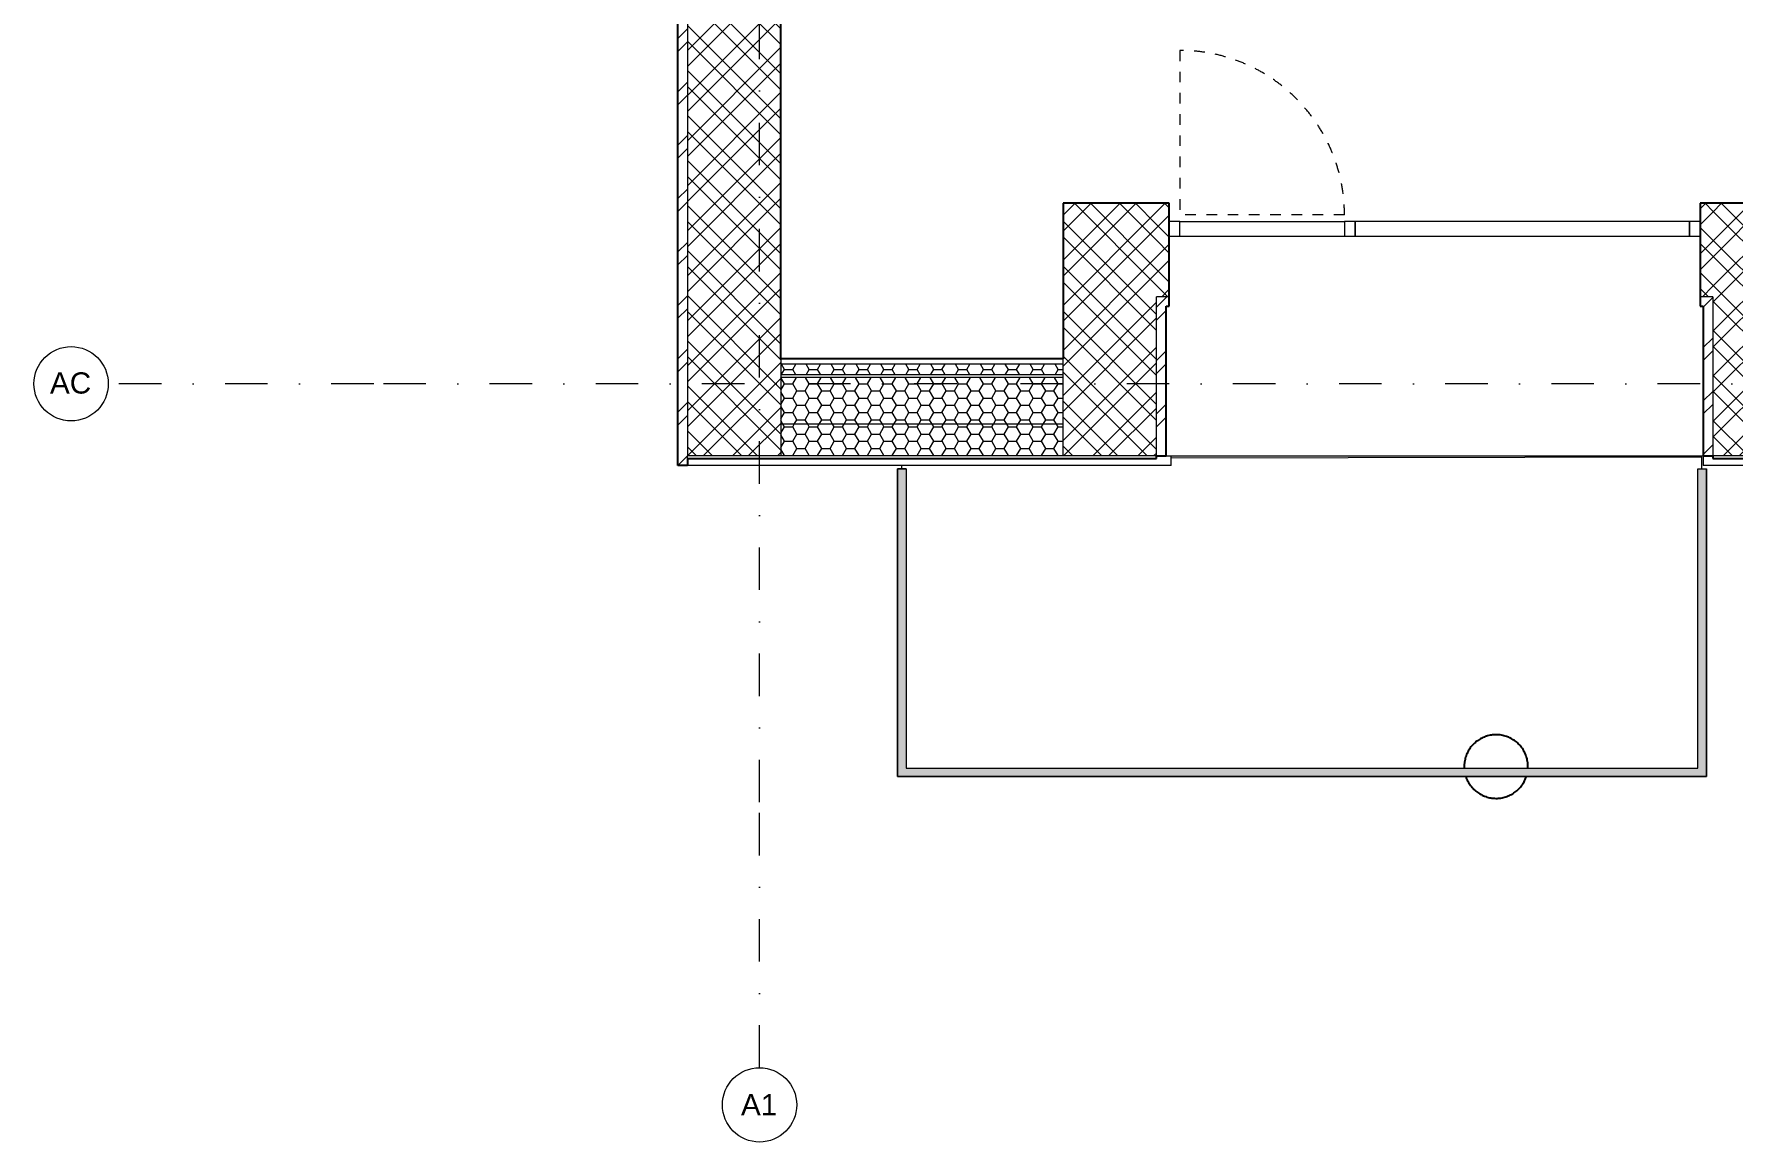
# Model space of a CAD drawing. Header units: millimetres. Extents: x -3417 to 49379, y -3604 to 14792.
# Drawn here: x -3417 to 4585, y -3571 to 1647 of the extents above; entities that cross this region are included whole.
import ezdxf

# ---------------------------------------------------------------- set-up
doc = ezdxf.new("R2010")
doc.units = ezdxf.units.MM
doc.linetypes.add('UDL_2NP_A$0$HA_Dash_2mm-S1mm', pattern=[100, 50, -50])
doc.linetypes.add('UDL_2NP_A$0$HA_DashDot_10mm-S3mm', pattern=[500, 200, -150, 0, -150])
for name, color, linetype, lineweight in [('ABMV_det-koty 10', 140, 'Continuous', 5), ('UDL_2NP_A$0$A-DOOR-____-OTLN', 252, 'Continuous', 9), ('UDL_2NP_A$0$A-FLOR-____-OTLN', 252, 'Continuous', 9), ('UDL_2NP_A$0$A-FLOR-HRAL-OTLN', 252, 'Continuous', 9), ('UDL_2NP_A$0$A-GENM-____-OTLN', 252, 'Continuous', 9), ('UDL_2NP_A$0$A-GLAZ-CURT-MCUT', 252, 'Continuous', 5), ('UDL_2NP_A$0$A-GLAZ-CURT-OTLN', 252, 'Continuous', 5), ('UDL_2NP_A$0$A-GLAZ-CWMG-MCUT', 252, 'Continuous', 5), ('UDL_2NP_A$0$A-GLAZ-CWMG-OTLN', 252, 'Continuous', 5), ('UDL_2NP_A$0$A-WALL-____-MCUT', 252, 'Continuous', 9), ('UDL_2NP_A$0$A-WALL-____-OTLN', 252, 'Continuous', 9), ('UDL_2NP_A$0$A-WALL-____-PATT', 252, 'Continuous', 25), ('UDL_2NP_A$0$S-GRID-____-IDEN', 252, 'Continuous', 9), ('UDL_2NP_A$0$S-GRID-____-OTLN', 252, 'Continuous', 5)]:
    doc.layers.add(name, color=color, linetype=linetype, lineweight=lineweight)
doc.styles.add('UDL_2NP_A$0$Arial_1', font='arial.ttf', dxfattribs={"height": 100})
pattern_1 = [(45, (0, 0), (-106.066, 106.066), []), (45, (75, 0), (-106.066, 106.066), []), (315, (0, 0), (106.066, 106.066), []), (315, (75, 0), (106.066, 106.066), [])]
pattern_2 = [(0, (0, 0), (58.594, 33.829), [39.062, -78.125]), (120, (0, 0), (-58.5938, 33.8294), [39.062, -78.125]), (60, (0, 0), (0.0002, 67.6584), [0, -78.125, 39.062, 0])]
pattern_3 = [(45, (0, 0), (-125.7236, 125.7236), []), (45, (0, 190.5), (-125.7236, 125.7236), [])]

# ---------------------------------------------------------------- blocks, each defined once
blk = doc.blocks.new('UDL_2NP_A$0$Top Rail Type - Top Rail_Internal_-1473448-UDL_2NP-A')
at = {"layer": 'UDL_2NP_A$0$A-FLOR-HRAL-OTLN'}
for points in [[(650, -1850), (690, -1810), (690, -400), (650, -400)], [(4460, -1850), (4460, -400), (4420, -400), (4420, -1810)], [(650, -1850), (4460, -1850), (4420, -1810), (690, -1810)]]:
    blk.add_hatch(color=256, dxfattribs=at).paths.add_polyline_path(points)
for p, q in [((650, -400), (690, -400)), ((650, -1850), (650, -400)), ((690, -400), (690, -1810)), ((4420, -400), (4460, -400)), ((4420, -1810), (4420, -400)), ((4460, -400), (4460, -1850)), ((690, -1810), (4420, -1810)), ((4460, -1850), (650, -1850))]:
    blk.add_line(p, q, dxfattribs=at)
blk = doc.blocks.new('UDL_2NP_A$0$Top Rail Type - Top Rail_Internal_-V10-UDL_2NP-A')
at = {"layer": 'UDL_2NP_A$0$A-FLOR-HRAL-OTLN'}
for p, q in [((690, -400), (650, -400)), ((650, -400), (650, -1850)), ((690, -400), (690, -1810)), ((4420, -400), (4460, -400)), ((4420, -1810), (4420, -400)), ((4460, -1850), (4460, -400)), ((690, -1810), (4420, -1810)), ((650, -1850), (4460, -1850))]:
    blk.add_line(p, q, dxfattribs=at)
blk = doc.blocks.new('UDL_2NP_A$0$Systémový panel - Sklo-1499866-UDL_2NP-A')
at = {"layer": 'UDL_2NP_A$0$A-GLAZ-CURT-MCUT'}
for p, q in [((787.5, 70), (-787.5, 70)), ((-787.5, 70), (-787.5, 0)), ((-787.5, 0), (787.5, 0)), ((787.5, 0), (787.5, 70))]:
    blk.add_line(p, q, dxfattribs=at)
blk = doc.blocks.new('UDL_2NP_A$0$Obdélníková příčel - 50x70mm EXT-1499828-UDL_2NP-A')
at = {"layer": 'UDL_2NP_A$0$A-GLAZ-CWMG-MCUT'}
for p, q in [((-50, 0), (0, 0)), ((-50, -70), (-50, 0)), ((0, 0), (0, -70)), ((0, -70), (-50, -70))]:
    blk.add_line(p, q, dxfattribs=at)
blk = doc.blocks.new('UDL_2NP_A$0$Obdélníková příčel - 50x70mm EXT-1499829-UDL_2NP-A')
at = {"layer": 'UDL_2NP_A$0$A-GLAZ-CWMG-MCUT'}
for p, q in [((0, 0), (-50, 0)), ((-50, 0), (-50, -70)), ((0, -70), (0, 0)), ((-50, -70), (0, -70))]:
    blk.add_line(p, q, dxfattribs=at)
blk = doc.blocks.new('UDL_2NP_A$0$ABMV_CW_Single_Swing_Generic - Ex_Glass_SKLOPNE-1550612-UDL_2NP-A')
at = {"layer": 'UDL_2NP_A$0$A-DOOR-____-OTLN', "linetype": 'UDL_2NP_A$0$HA_Dash_2mm-S1mm', "lineweight": 5}
for p in [(-387.5, -30), (387.5, -805)]:
    blk.add_line(p, (387.5, -30), dxfattribs=at)
blk.add_arc((387.5, -30), 775, 180, 270, dxfattribs=at)
blk = doc.blocks.new('UDL_2NP_A$0$Obdélníková příčel - 50x70mm EXT-1499825-UDL_2NP-A')
at = {"layer": 'UDL_2NP_A$0$A-GLAZ-CWMG-OTLN'}
for p, q in [((1980, 765), (2755, 765)), ((1980, 695), (2755, 695))]:
    blk.add_line(p, q, dxfattribs=at)
blk = doc.blocks.new('UDL_2NP_A$0$Obdélníková příčel - 50x70mm EXT-1499826-UDL_2NP-A')
at = {"layer": 'UDL_2NP_A$0$A-GLAZ-CWMG-MCUT'}
for p, q in [((-25, 0), (25, 0)), ((-25, -70), (-25, 0)), ((25, 0), (25, -70)), ((25, -70), (-25, -70))]:
    blk.add_line(p, q, dxfattribs=at)
blk = doc.blocks.new('UDL_2NP_A$0$HA_GM_ProductsPlaceholder - LP 30 - Venkovní balkonové zabrablí-1656246-UDL_2NP-A')
at = {"layer": 'UDL_2NP_A$0$A-GENM-____-OTLN', "lineweight": 25, "flags": 128}
for points in [[(150, 0), (149.9, 6), (149.5, 12), (148.9, 18), (148.1, 23.9), (147, 29.8), (145.7, 35.7), (144.2, 41.5), (142.4, 47.2), (140.4, 52.8), (138.2, 58.4), (135.7, 63.9), (133, 69.3), (130.2, 74.5), (127.1, 79.7), (123.8, 84.7), (120.3, 89.6), (116.6, 94.3), (112.8, 98.9), (108.7, 103.3), (104.5, 107.6), (100.1, 111.7), (95.6, 115.6), (90.9, 119.3), (86, 122.9), (81, 126.2), (75.9, 129.4), (70.7, 132.3), (65.4, 135), (59.9, 137.5), (54.4, 139.8), (48.7, 141.9), (43, 143.7), (37.2, 145.3), (31.4, 146.7), (25.5, 147.8), (19.6, 148.7), (13.6, 149.4), (7.6, 149.8), (1.6, 150), (-4.4, 149.9), (-10.4, 149.6), (-16.3, 149.1), (-22.3, 148.3), (-28.2, 147.3), (-34.1, 146.1), (-39.9, 144.6), (-45.6, 142.9), (-51.3, 140.9), (-56.9, 138.8), (-62.4, 136.4), (-67.8, 133.8), (-73.1, 131), (-78.3, 127.9), (-83.4, 124.7), (-88.3, 121.3), (-93.1, 117.6), (-97.7, 113.8), (-102.2, 109.8), (-106.5, 105.7), (-110.6, 101.3), (-114.6, 96.8), (-118.4, 92.2), (-121.9, 87.3), (-125.3, 82.4), (-128.5, 77.3), (-131.5, 72.1), (-134.3, 66.8), (-136.9, 61.4), (-139.2, 55.9), (-141.3, 50.2), (-143.2, 44.6), (-144.9, 38.8), (-146.3, 33), (-147.5, 27.1), (-148.5, 21.2), (-149.2, 15.2), (-149.7, 9.2), (-150, 3.2), (-150, 0)], [(-150, 0), (-149.9, -6), (-149.8, -7.4)], [(149.8, -7.4), (150, -3.2), (150, 0)], [(-142.3, -47.4), (-140.4, -52.8), (-138.2, -58.4), (-135.7, -63.9), (-133, -69.3), (-130.2, -74.5), (-127.1, -79.7), (-123.8, -84.7), (-120.3, -89.6), (-116.6, -94.3), (-112.8, -98.9), (-108.7, -103.3), (-104.5, -107.6), (-100.1, -111.7), (-95.6, -115.6), (-90.9, -119.3), (-86, -122.9), (-81, -126.2), (-75.9, -129.4), (-70.7, -132.3), (-65.4, -135), (-59.9, -137.5), (-54.4, -139.8), (-48.7, -141.9), (-43, -143.7), (-37.2, -145.3), (-31.4, -146.7), (-25.5, -147.8), (-19.6, -148.7), (-13.6, -149.4), (-7.6, -149.8), (-1.6, -150), (4.4, -149.9), (10.4, -149.6), (16.3, -149.1), (22.3, -148.3), (28.2, -147.3), (34.1, -146.1), (39.9, -144.6), (45.6, -142.9), (51.3, -140.9), (56.9, -138.8), (62.4, -136.4), (67.8, -133.8), (73.1, -131), (78.3, -127.9), (83.4, -124.7), (88.3, -121.3), (93.1, -117.6), (97.7, -113.8), (102.2, -109.8), (106.5, -105.7), (110.6, -101.3), (114.6, -96.8), (118.4, -92.2), (121.9, -87.3), (125.3, -82.4), (128.5, -77.3), (131.5, -72.1), (134.3, -66.8), (136.9, -61.4), (139.2, -55.9), (141.3, -50.2), (142.3, -47.4)]]:
    blk.add_lwpolyline(points, dxfattribs=at)
blk = doc.blocks.new('UDL_2NP_A$0$Grid - Radius 3_5mm-353793-UDL_2NP-A')
at = {"layer": 'UDL_2NP_A$0$S-GRID-____-IDEN'}
blk.add_circle((0, 0), 3.5, dxfattribs=at)
blk = doc.blocks.new('UDL_2NP_A')
at = {"layer": 'UDL_2NP_A$0$A-WALL-____-PATT', "lineweight": 5}
h = blk.add_hatch(dxfattribs=at)
h.set_pattern_fill('FP_5', color=256, style=0, pattern_type=2)
h.set_pattern_definition(pattern_3)
h.paths.add_polyline_path([(-385, -385), (-340, -385), (-340, 1725), (-385, 1725), (-385, -39)])
h.paths.add_polyline_path([(-385, 2725), (-340, 2725), (-340, 5100), (-385, 5100), (-385, 4953.6)])
h.paths.add_polyline_path([(-385, 5725), (-340, 5725), (-340, 9725), (-385, 9725), (-385, 7449.9)])
h.paths.add_polyline_path([(-385, 10725), (-340, 10725), (-340, 11990), (-385, 11990), (-385, 10726.3)])
h = blk.add_hatch(dxfattribs=at)
h.set_pattern_fill('FP_2', color=256, style=0, pattern_type=2)
h.set_pattern_definition(pattern_1)
h.paths.add_polyline_path([(-340, -340), (100, -340), (100, 1725), (-340, 1725), (-340, -39)])
h.paths.add_polyline_path([(-290, 2725), (100, 2725), (100, 5100), (-340, 5100), (-340, 2725)])
h.paths.add_polyline_path([(100, 5725), (100, 9725), (-340, 9725), (-340, 5725), (-220, 5725)])
h.paths.add_polyline_path([(2.6, 10725), (100, 10725), (100, 11990), (-340, 11990), (-340, 10725), (-271, 10725)])
h = blk.add_hatch(dxfattribs=at)
h.set_pattern_fill('FP_2', color=256, style=0, pattern_type=2)
h.set_pattern_definition(pattern_1)
h.paths.add_polyline_path([(1430, -340), (1870, -340), (1870, 850), (1430, 850), (1430, -190)])
h = blk.add_hatch(dxfattribs=at)
h.set_pattern_fill('FP_2', color=256, style=0, pattern_type=2)
h.set_pattern_definition(pattern_1)
h.paths.add_polyline_path([(1870, 410), (1930, 410), (1930, 850), (1870, 850)])
h.paths.add_polyline_path([(4430, 410), (4490, 410), (4490, 850), (4430, 850)])
h = blk.add_hatch(dxfattribs=at)
h.set_pattern_fill('FP_2', color=256, style=0, pattern_type=2)
h.set_pattern_definition(pattern_1)
h.paths.add_polyline_path([(4930, -340), (4930, 850), (4490, 850), (4490, -340), (4927.8, -340)])
h = blk.add_hatch(dxfattribs=at)
h.set_pattern_fill('FP_5', color=256, style=0, pattern_type=2)
h.set_pattern_definition(pattern_3)
h.paths.add_polyline_path([(1915, -340), (1915, 410), (1870, 410), (1870, -340)])
h = blk.add_hatch(dxfattribs=at)
h.set_pattern_fill('FP_5', color=256, style=0, pattern_type=2)
h.set_pattern_definition(pattern_3)
h.paths.add_polyline_path([(1915, 365), (1930, 365), (1930, 410), (1915, 410)])
h.paths.add_polyline_path([(4445, 365), (4445, 410), (4430, 410), (4430, 365)])
h = blk.add_hatch(dxfattribs=at)
h.set_pattern_fill('FP_5', color=256, style=0, pattern_type=2)
h.set_pattern_definition(pattern_3)
h.paths.add_polyline_path([(4445, -340), (4490, -340), (4490, 410), (4445, 410), (4445, -39)])
h = blk.add_hatch(dxfattribs=at)
h.set_pattern_fill('FP_4', color=256, style=0, pattern_type=2)
h.set_pattern_definition(pattern_2)
h.paths.add_polyline_path([(549.8, 42.5), (1430, 42.5), (1430, 92.5), (100, 92.5), (100, 42.5)])
h = blk.add_hatch(dxfattribs=at)
h.set_pattern_fill('FP_4', color=256, style=0, pattern_type=2)
h.set_pattern_definition(pattern_2)
h.paths.add_polyline_path([(549.8, -190), (1430, -190), (1430, 30), (100, 30), (100, -190)])
h = blk.add_hatch(dxfattribs=at)
h.set_pattern_fill('FP_4', color=256, style=0, pattern_type=2)
h.set_pattern_definition(pattern_2)
h.paths.add_polyline_path([(100, -340), (1430, -340), (1430, -190), (100, -190)])
at = {"layer": 'UDL_2NP_A$0$A-FLOR-____-OTLN'}
for p, q in [((668.6, -385), (668.6, -400)), ((1939.2, -340), (4445, -340)), ((4438.5, -345), (1939.2, -350)), ((4438.6, -400), (4438.5, -345))]:
    blk.add_line(p, q, dxfattribs=at)
at = {"layer": 'UDL_2NP_A$0$A-WALL-____-MCUT', "lineweight": 25}
for p, q in [((-385, -385), (-385, 1725)), ((100, 117.5), (100, 1725)), ((1430, 850), (1430, 117.5)), ((1930, 850), (1430, 850)), ((1930, 365), (1930, 850)), ((4930, 850), (4430, 850)), ((4430, 850), (4430, 365)), ((1915, -340), (1915, 365)), ((1915, 365), (1930, 365)), ((4430, 365), (4445, 365)), ((4445, 365), (4445, -340)), ((1430, 117.5), (100, 117.5)), ((-340, -385), (-385, -385)), ((-340, -352.5), (1870, -352.5)), ((-340, -352.5), (-340, -385)), ((1870, -352.5), (1870, -340)), ((1870, -340), (1915, -340)), ((4445, -340), (4490, -340)), ((4490, -340), (4490, -352.5)), ((4490, -352.5), (8415, -352.5))]:
    blk.add_line(p, q, dxfattribs=at)
at = {"layer": 'UDL_2NP_A$0$A-WALL-____-MCUT'}
for p, q in [((-340, 1725), (-340, -340)), ((1870, -340), (1870, 410)), ((1930, 410), (1870, 410)), ((4490, 410), (4430, 410)), ((4490, 410), (4490, -340)), ((100, 117.5), (100, -340)), ((1430, 92.5), (100, 92.5)), ((1430, -340), (1430, 117.5)), ((1430, 42.5), (100, 42.5)), ((1430, 30), (100, 30)), ((1430, -190), (100, -190)), ((1870, -340), (-340, -340)), ((5730, -340), (4490, -340))]:
    blk.add_line(p, q, dxfattribs=at)
at = {"layer": 'UDL_2NP_A$0$A-WALL-____-OTLN'}
for p, q in [((-340, -352.5), (-340, -340)), ((1939.2, -385), (-340, -385)), ((1915, -340), (1939.2, -340)), ((1939.2, -385), (1939.2, -340)), ((4445, -340), (4445, -385)), ((5730, -385), (4445, -385))]:
    blk.add_line(p, q, dxfattribs=at)
at = {"layer": 'UDL_2NP_A$0$S-GRID-____-OTLN', "linetype": 'UDL_2NP_A$0$HA_DashDot_10mm-S3mm', "lineweight": 9}
for p, q in [((0, -1971.1), (0, 13159.9)), ((-1817.2, 0), (-3067.2, 0)), ((25434, 0), (-1817.2, 0)), ((0, -3221.1), (0, -1971.1))]:
    blk.add_line(p, q, dxfattribs=at)
at = {"layer": 'UDL_2NP_A$0$A-DOOR-____-OTLN', "rotation": 180}
blk.add_blockref('UDL_2NP_A$0$ABMV_CW_Single_Swing_Generic - Ex_Glass_SKLOPNE-1550612-UDL_2NP-A', (2367.5, 765), dxfattribs=at)
at = {"layer": 'UDL_2NP_A$0$A-FLOR-HRAL-OTLN'}
for name in ['UDL_2NP_A$0$Top Rail Type - Top Rail_Internal_-1473448-UDL_2NP-A', 'UDL_2NP_A$0$Top Rail Type - Top Rail_Internal_-V10-UDL_2NP-A']:
    blk.add_blockref(name, (0, 0), dxfattribs=at)
at = {"layer": 'UDL_2NP_A$0$A-GENM-____-OTLN'}
blk.add_blockref('UDL_2NP_A$0$HA_GM_ProductsPlaceholder - LP 30 - Venkovní balkonové zabrablí-1656246-UDL_2NP-A', (3469.1, -1802.6), dxfattribs=at)
at = {"layer": 'UDL_2NP_A$0$A-GLAZ-CURT-OTLN', "rotation": 180}
blk.add_blockref('UDL_2NP_A$0$Systémový panel - Sklo-1499866-UDL_2NP-A', (3592.5, 765), dxfattribs=at)
at = {"layer": 'UDL_2NP_A$0$A-GLAZ-CWMG-OTLN', "extrusion": (0, 0, -1)}
for name, p in [('UDL_2NP_A$0$Obdélníková příčel - 50x70mm EXT-1499828-UDL_2NP-A', (-1930, 765)), ('UDL_2NP_A$0$Obdélníková příčel - 50x70mm EXT-1499826-UDL_2NP-A', (-2780, 765))]:
    blk.add_blockref(name, p, dxfattribs=at)
at = {"layer": 'UDL_2NP_A$0$A-GLAZ-CWMG-OTLN'}
for name, p in [('UDL_2NP_A$0$Obdélníková příčel - 50x70mm EXT-1499825-UDL_2NP-A', (0, 0)), ('UDL_2NP_A$0$Obdélníková příčel - 50x70mm EXT-1499829-UDL_2NP-A', (4430, 765))]:
    blk.add_blockref(name, p, dxfattribs=at)
at = {"layer": 'UDL_2NP_A$0$S-GRID-____-IDEN', "xscale": 50.00000000000001, "yscale": 50.00000000000001, "zscale": 50.00000000000001, "rotation": 90}
blk.add_blockref('UDL_2NP_A$0$Grid - Radius 3_5mm-353793-UDL_2NP-A', (-3242.2, 0), dxfattribs=at)
at = {"layer": 'UDL_2NP_A$0$S-GRID-____-IDEN', "xscale": 49.99999999999998, "yscale": 49.99999999999998, "zscale": 49.99999999999998}
blk.add_blockref('UDL_2NP_A$0$Grid - Radius 3_5mm-353793-UDL_2NP-A', (0, -3396.1), dxfattribs=at)
at = {"layer": 'UDL_2NP_A$0$S-GRID-____-IDEN', "lineweight": 5, "char_height": 100, "attachment_point": 1, "style": 'UDL_2NP_A$0$Arial_1'}
for s, insert, width in [('AC', (-3341.9, 53.9), 240.506), ('A1', (-87.4, -3345.4), 212.447)]:
    blk.add_mtext(s, dxfattribs=dict(at, insert=insert, width=width))

msp = doc.modelspace()

# ---------------------------------------------------------------- block references
at = {"layer": 'ABMV_det-koty 10'}
msp.add_blockref('UDL_2NP_A', (0, 0), dxfattribs=at)

doc.saveas('drawing.dxf')
